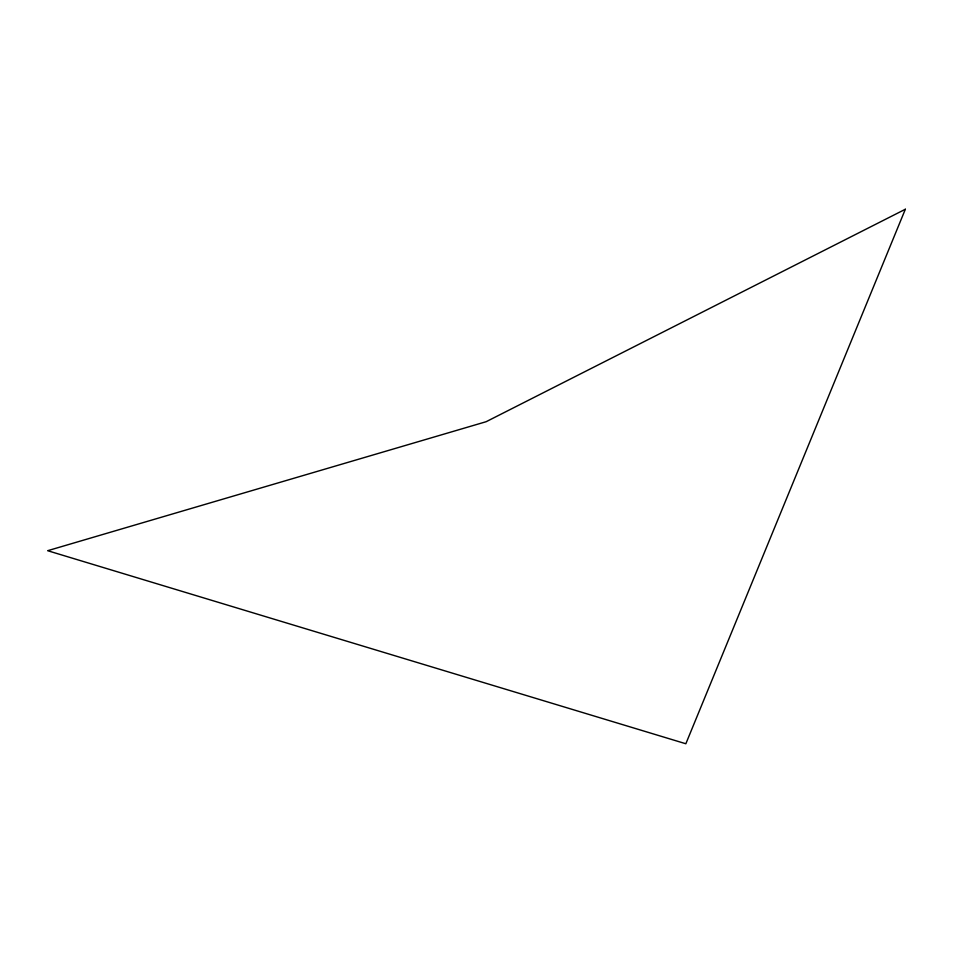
<?xml version="1.0" encoding="UTF-8"?>
<svg xmlns="http://www.w3.org/2000/svg" width="953" height="953" viewBox="0 0 953 953"><rect width="100%" height="100%" fill="white"/><g stroke="black" fill="none" stroke-linecap="round" stroke-linejoin="round"><path stroke-width="1.43" d="M905.35 209.243L685.85 743.757L47.65 550.703L486.161 421.702L905.35 209.243"/></g></svg>
